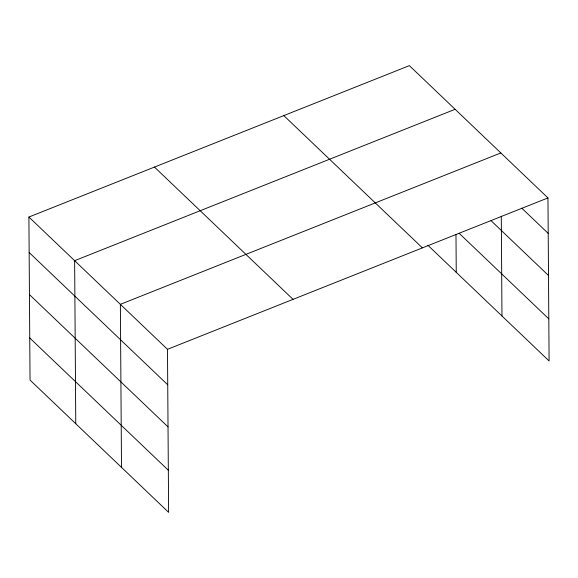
<?xml version="1.0" encoding="UTF-8"?>
<svg xmlns="http://www.w3.org/2000/svg" width="578" height="578" viewBox="0 0 578 578"><rect width="100%" height="100%" fill="white"/><g stroke="black" fill="none" stroke-linecap="round" stroke-linejoin="round"><path stroke-width="0.87" d="M28.9 217.032L167.483 349.314L168.624 512.361L30.042 380.078L28.9 217.032L409.376 65.639L547.958 197.922L549.1 360.968L427.908 245.289M455.11 109.293L74.634 260.685L75.769 423.732M500.844 152.946L120.368 304.339L121.503 467.385M167.483 349.314L547.958 197.922M521.746 208.138L548.211 233.404M491.076 220.688L548.5 275.496M459.178 233.317L548.804 318.868M283.82 115.6L422.402 247.883M154.456 167.071L293.039 299.353M29.146 252.514L167.728 384.796M29.442 294.607L168.025 426.889M29.745 337.978L168.328 470.261M501.285 216.194L501.979 315.993M455.984 234.719L456.252 272.339"/></g></svg>
